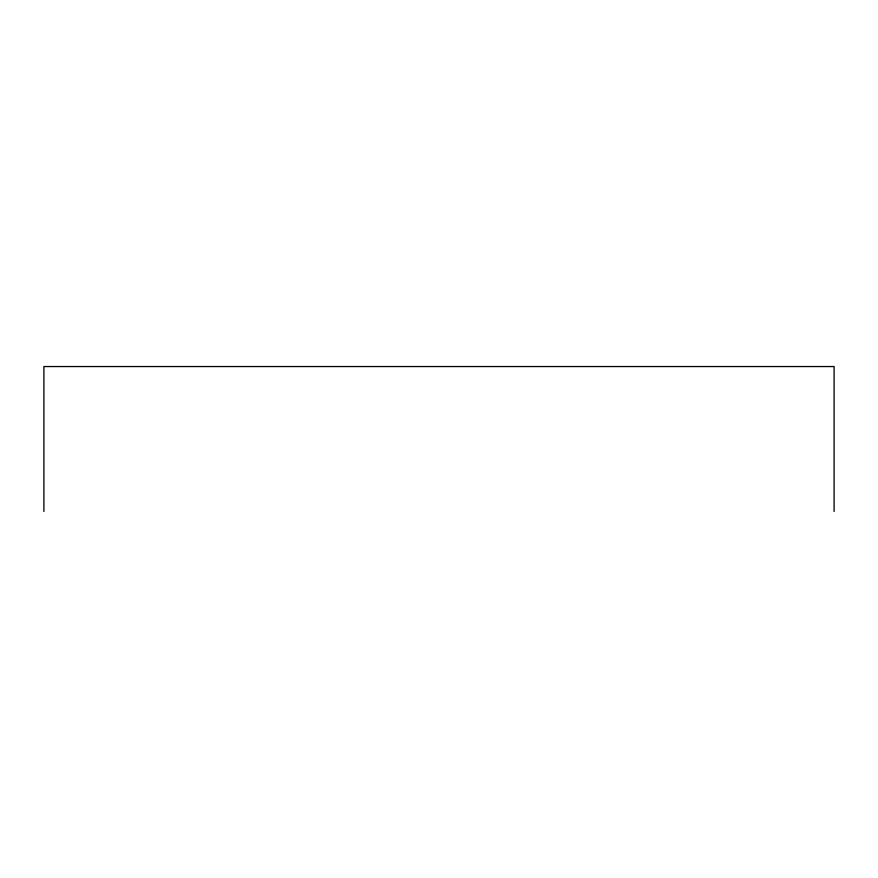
<?xml version="1.0" encoding="UTF-8"?>
<svg xmlns="http://www.w3.org/2000/svg" width="878" height="878" viewBox="0 0 878 878"><rect width="100%" height="100%" fill="white"/><g stroke="black" fill="none" stroke-linecap="round" stroke-linejoin="round"><path stroke-width="1.32" d="M834.1 511.457L834.1 366.543L43.9 366.543L43.9 511.457"/></g></svg>
